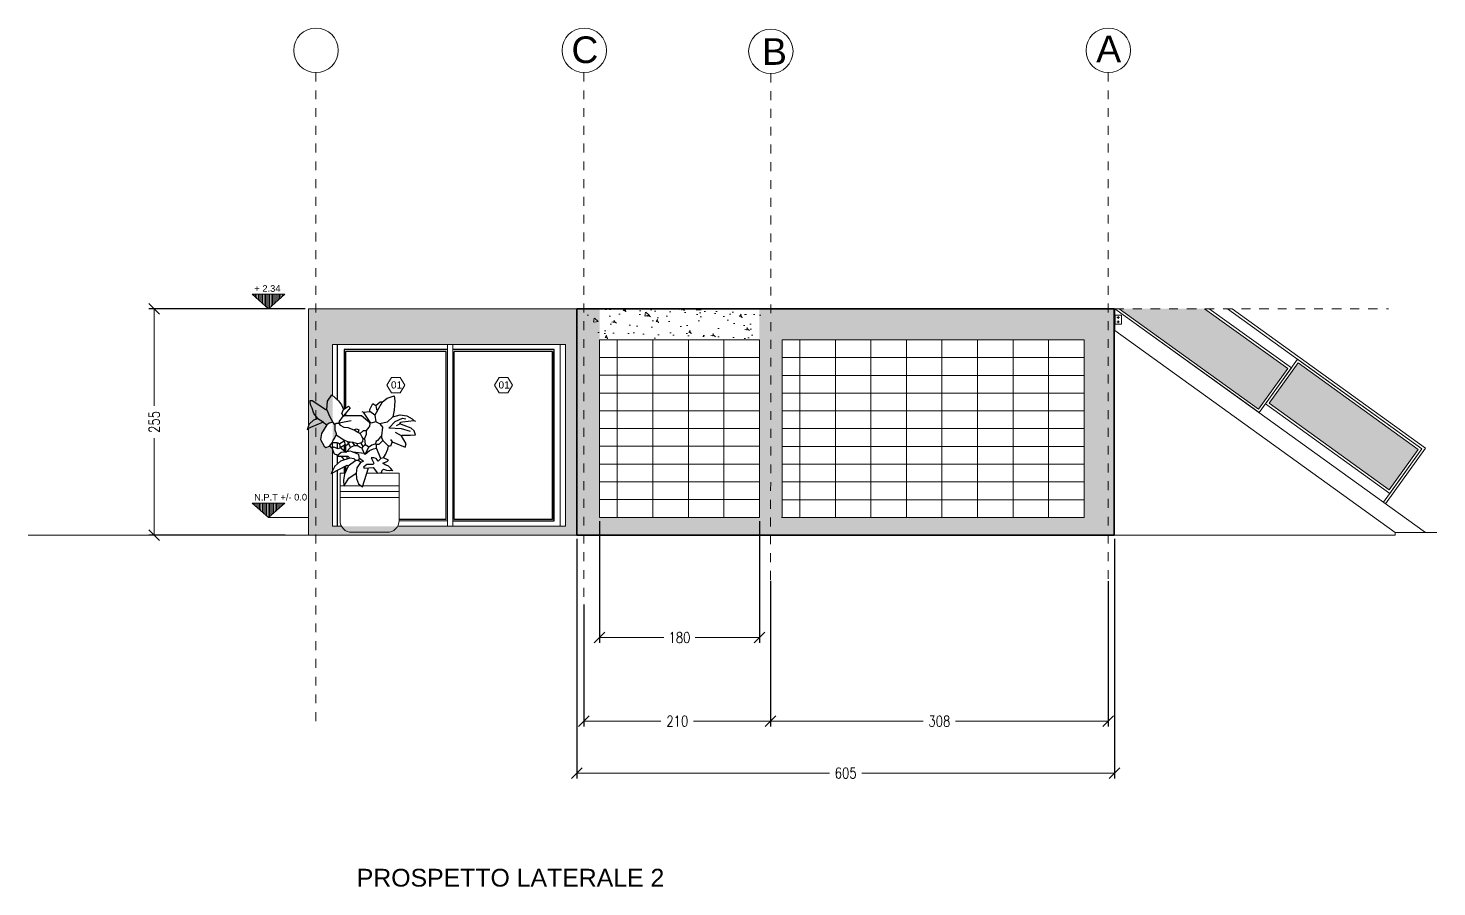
# Model space of a CAD drawing. Header units: inches. Extents: x -1721 to -585, y -6348 to -3019.
# Drawn here: x -743.04 to -727.18, y -3177.67 to -3168.01 of the extents above; entities that cross this region are included whole.
import ezdxf

# ---------------------------------------------------------------- set-up
doc = ezdxf.new("R2010")
doc.units = ezdxf.units.IN
doc.header["$MEASUREMENT"] = 0
for name, pattern in [('ACAD_ISO10W100', [18, 12, -3, 0, -3]), ('CENTER', [2, 1.25, -0.25, 0.25, -0.25]), ('HIDDEN', [0.375, 0.25, -0.125])]:
    doc.linetypes.add(name, pattern=pattern)
for name, color, linetype, lineweight in [('$1$A-GLAZ-FULL', 4, 'Continuous', 25), ('A-ANNO-SYMB', 3, 'Continuous', 18), ('A-ANNO-TEXT', 3, 'Continuous', 18), ('A-ELEV-MBE1', 7, 'Continuous', 13), ('A-ELEV-PATT', 8, 'Continuous', 13), ('A-FURN', 8, 'Continuous', 18), ('A-SECT-PATT', 8, 'Continuous', 18), ('A-WALL-FULL', 7, 'Continuous', 35), ('linee di sezione', 3, 'Continuous', 13), ('SIMBOLI FINESTRE', 3, 'Continuous', 13)]:
    doc.layers.add(name, color=color, linetype=linetype, lineweight=lineweight)
doc.layers.add('VEGETAZIONE', color=94, linetype='Continuous')
doc.styles.add('ARIAL', font='Arial.ttf')
doc.styles.add('E-ARIAL', font='Arial.ttf')
doc.styles.add('E-ROMANS', font='romans.shx', dxfattribs={"width": 0.8})
doc.styles.get("Standard").update_dxf_attribs({"font": 'Arial.ttf'})
doc.dimstyles.new('E-0100_TICK_12', dxfattribs={"dimscale": 0.001, "dimtxt": 120, "dimasz": 40, "dimexe": 60, "dimexo": 40, "dimgap": 60, "dimtad": 0, "dimzin": 0, "dimdsep": 46, "dimtxsty": 'E-ROMANS', "dimblk": 'OBLIQUE', "dimblk1": 'OBLIQUE', "dimblk2": 'OBLIQUE', "dimcen": 60, "dimclrd": 256, "dimclre": 256, "dimclrt": 256, "dimadec": 0, "dimazin": 0, "dimtfac": 1, "dimtmove": 1, "dimatfit": 3, "dimldrblk": 'OPEN90', "dimfxl": 1, "dimtfill": 1, "dimtolj": 1, "dimtzin": 0, "dimlwd": -1, "dimarcsym": 0})

# ---------------------------------------------------------------- blocks, each defined once
blk = doc.blocks.new('_Oblique')
at = {"color": 0, "linetype": 'ByBlock', "lineweight": -2}
blk.add_line((-0.5, -0.5), (0.5, 0.5), dxfattribs=at)
blk = doc.blocks.new('*D40')
at = {"layer": 'DEFPOINTS', "color": 0, "transparency": 16777216}
for p in [(145.798, 238.299), (147.598, 238.299), (147.598, 236.947)]:
    blk.add_point(p, dxfattribs=at)
at = {"layer": 'linee di sezione', "lineweight": -2, "transparency": 16777216}
for p, q in [((145.798, 238.259), (145.798, 236.887)), ((147.598, 238.259), (147.598, 236.887))]:
    blk.add_line(p, q, dxfattribs=at)
at = {"layer": 'linee di sezione', "transparency": 16777216}
for p, q in [((145.798, 236.947), (146.522, 236.947)), ((147.598, 236.947), (146.875, 236.947))]:
    blk.add_line(p, q, dxfattribs=at)
at = {"layer": 'linee di sezione', "transparency": 16777216, "xscale": 0.12, "yscale": 0.12, "zscale": 0.12, "rotation": 180}
blk.add_blockref('_Oblique', (145.798, 236.947), dxfattribs=at)
at = {"layer": 'linee di sezione', "transparency": 16777216, "xscale": 0.12, "yscale": 0.12, "zscale": 0.12}
blk.add_blockref('_Oblique', (147.598, 236.947), dxfattribs=at)
at = {"layer": 'linee di sezione', "lineweight": 13, "transparency": 16777216, "insert": (146.698, 236.947), "char_height": 0.12, "attachment_point": 5, "style": 'E-ROMANS', "bg_fill": 3, "box_fill_scale": 1.25, "bg_fill_color": 256, "bg_fill_true_color": 13158600, "bg_fill_transparency": 0}
blk.add_mtext('\\A1;180', dxfattribs=at)
blk = doc.blocks.new('_Open90')
at = {"color": 0, "linetype": 'ByBlock', "lineweight": -2}
for p, q in [((0, 0), (-1, 0)), ((-0.5, 0.5), (0, 0)), ((0, 0), (-0.5, -0.5))]:
    blk.add_line(p, q, dxfattribs=at)
blk = doc.blocks.new('*D41')
at = {"layer": 'DEFPOINTS', "color": 0, "transparency": 16777216}
for p in [(145.544, 238.099), (151.594, 238.099), (151.594, 235.422)]:
    blk.add_point(p, dxfattribs=at)
at = {"layer": 'linee di sezione', "lineweight": -2, "transparency": 16777216}
for p, q in [((145.544, 238.059), (145.544, 235.362)), ((151.594, 238.059), (151.594, 235.362))]:
    blk.add_line(p, q, dxfattribs=at)
at = {"layer": 'linee di sezione', "transparency": 16777216}
for p, q in [((145.544, 235.422), (148.388, 235.422)), ((151.594, 235.422), (148.75, 235.422))]:
    blk.add_line(p, q, dxfattribs=at)
at = {"layer": 'linee di sezione', "transparency": 16777216, "xscale": 0.12, "yscale": 0.12, "zscale": 0.12, "rotation": 180}
blk.add_blockref('_Oblique', (145.544, 235.422), dxfattribs=at)
at = {"layer": 'linee di sezione', "transparency": 16777216, "xscale": 0.12, "yscale": 0.12, "zscale": 0.12}
blk.add_blockref('_Oblique', (151.594, 235.422), dxfattribs=at)
at = {"layer": 'linee di sezione', "lineweight": 13, "transparency": 16777216, "insert": (148.569, 235.422), "char_height": 0.12, "attachment_point": 5, "style": 'E-ROMANS', "bg_fill": 3, "box_fill_scale": 1.25, "bg_fill_color": 256, "bg_fill_true_color": 13158600, "bg_fill_transparency": 0}
blk.add_mtext('\\A1;605', dxfattribs=at)
blk = doc.blocks.new('*D42')
at = {"layer": 'DEFPOINTS', "color": 0, "transparency": 16777216}
for p in [(147.723, 237.624), (145.622, 237.359), (147.723, 236.007)]:
    blk.add_point(p, dxfattribs=at)
at = {"layer": 'linee di sezione', "lineweight": -2, "transparency": 16777216}
for p, q in [((147.723, 237.584), (147.723, 235.947)), ((145.622, 237.319), (145.622, 235.947))]:
    blk.add_line(p, q, dxfattribs=at)
at = {"layer": 'linee di sezione', "transparency": 16777216}
for p, q in [((145.622, 236.007), (146.489, 236.007)), ((147.723, 236.007), (146.856, 236.007))]:
    blk.add_line(p, q, dxfattribs=at)
at = {"layer": 'linee di sezione', "transparency": 16777216, "xscale": 0.12, "yscale": 0.12, "zscale": 0.12, "rotation": 180}
blk.add_blockref('_Oblique', (145.622, 236.007), dxfattribs=at)
at = {"layer": 'linee di sezione', "transparency": 16777216, "xscale": 0.12, "yscale": 0.12, "zscale": 0.12}
blk.add_blockref('_Oblique', (147.723, 236.007), dxfattribs=at)
at = {"layer": 'linee di sezione', "lineweight": 13, "transparency": 16777216, "insert": (146.673, 236.007), "char_height": 0.12, "attachment_point": 5, "style": 'E-ROMANS', "bg_fill": 3, "box_fill_scale": 1.25, "bg_fill_color": 256, "bg_fill_true_color": 13158600, "bg_fill_transparency": 0}
blk.add_mtext('\\A1;210', dxfattribs=at)
blk = doc.blocks.new('*D43')
at = {"layer": 'DEFPOINTS', "color": 0, "transparency": 16777216}
for p in [(151.523, 237.623), (147.724, 237.358), (151.523, 236.006)]:
    blk.add_point(p, dxfattribs=at)
at = {"layer": 'linee di sezione', "lineweight": -2, "transparency": 16777216}
for p, q in [((151.523, 237.583), (151.523, 235.946)), ((147.724, 237.318), (147.724, 235.946))]:
    blk.add_line(p, q, dxfattribs=at)
at = {"layer": 'linee di sezione', "transparency": 16777216}
for p, q in [((147.724, 236.006), (149.44, 236.006)), ((151.523, 236.006), (149.807, 236.006))]:
    blk.add_line(p, q, dxfattribs=at)
at = {"layer": 'linee di sezione', "transparency": 16777216, "xscale": 0.12, "yscale": 0.12, "zscale": 0.12, "rotation": 180}
blk.add_blockref('_Oblique', (147.724, 236.006), dxfattribs=at)
at = {"layer": 'linee di sezione', "transparency": 16777216, "xscale": 0.12, "yscale": 0.12, "zscale": 0.12}
blk.add_blockref('_Oblique', (151.523, 236.006), dxfattribs=at)
at = {"layer": 'linee di sezione', "lineweight": 13, "transparency": 16777216, "insert": (149.624, 236.006), "char_height": 0.12, "attachment_point": 5, "style": 'E-ROMANS', "bg_fill": 3, "box_fill_scale": 1.25, "bg_fill_color": 256, "bg_fill_true_color": 13158600, "bg_fill_transparency": 0}
blk.add_mtext('\\A1;308', dxfattribs=at)
blk = doc.blocks.new('*D47')
at = {"layer": 'DEFPOINTS', "color": 0, "transparency": 16777216}
for p in [(142.524, 240.649), (140.786, 238.099), (142.3, 238.099)]:
    blk.add_point(p, dxfattribs=at)
at = {"layer": 'linee di sezione', "lineweight": -2, "transparency": 16777216}
for p, q in [((142.484, 240.649), (140.726, 240.649)), ((142.26, 238.099), (140.726, 238.099))]:
    blk.add_line(p, q, dxfattribs=at)
at = {"layer": 'linee di sezione', "transparency": 16777216}
for p, q in [((140.786, 240.649), (140.786, 239.557)), ((140.786, 238.099), (140.786, 239.191))]:
    blk.add_line(p, q, dxfattribs=at)
at = {"layer": 'linee di sezione', "transparency": 16777216, "xscale": 0.12, "yscale": 0.12, "zscale": 0.12}
for p, rotation in [((140.786, 240.649), 90), ((140.786, 238.099), 270)]:
    blk.add_blockref('_Oblique', p, dxfattribs=dict(at, rotation=rotation))
at = {"layer": 'linee di sezione', "lineweight": 13, "transparency": 16777216, "insert": (140.786, 239.374), "char_height": 0.12, "attachment_point": 5, "rotation": 90, "style": 'E-ROMANS', "bg_fill": 3, "box_fill_scale": 1.25, "bg_fill_color": 256, "bg_fill_true_color": 13158600, "bg_fill_transparency": 0}
blk.add_mtext('\\A1;255', dxfattribs=at)
blk = doc.blocks.new('A$C3BE41971')
at = {"layer": 'A-ELEV-PATT'}
h = blk.add_hatch(dxfattribs=at)
h.set_pattern_fill('AR-CONC', color=256, scale=0.002, angle=360, style=0)
h.set_pattern_definition([(50, (5.2865, -47.7095), (0.3643693, -0.0318782), [0.0381, -0.4191]), (355, (5.2865, -47.7095), (-0.0704857, 0.3821133), [0.03048, -0.33528]), (100.451, (5.31687, -47.71215), (0.293885, 0.3502334), [0.03238, -0.35618]), (46.1842, (5.2865, -47.6079), (0.542158, -0.0840847), [0.05715, -0.62865]), (96.6356, (5.3317, -47.6149), (0.4748085, 0.494851), [0.04857, -0.53427]), (351.184, (5.2865, -47.6079), (0.474809, 0.49485), [0.04572, -0.50292]), (21, (5.3373, -47.6333), (0.3032298, -0.204531), [0.0381, -0.4191]), (326, (5.3373, -47.6333), (0.123604, 0.368376), [0.03048, -0.33528]), (71.4514, (5.36258, -47.65034), (0.426833, 0.1638457), [0.03238, -0.35618]), (37.5, (5.28651, -47.70949), (0.0061772, 0.16911008), [0, -0.331216, 0, -0.34036, 0, -0.33655]), (7.5, (5.28651, -47.7095), (0.1336393, 0.20036115), [0, -0.194056, 0, -0.323596, 0, -0.12827]), (327.5, (5.17323, -47.70949), (0.2711812, -0.0114575), [0, -0.127, 0, -0.39624, 0, -0.52578]), (317.5, (5.12243, -47.7095), (0.2962584, 0.050853), [0, -0.1651, 0, -0.263144, 0, -0.37338])])
h.paths.add_polyline_path([(23.514, 4.162), (20.891, 4.162), (20.891, 6.209), (23.514, 6.209)], flags=16)
h.paths.add_polyline_path([(25.952, 4.261), (25.952, 6.261), (29.352, 6.261), (29.352, 4.261)], flags=16)
h.paths.add_polyline_path([(20.912, 5.15), (20.9, 5.132), (20.888, 5.102), (20.858, 5.065), (20.815, 5.047), (20.797, 5.065), (20.754, 5.138), (20.766, 5.205), (20.827, 5.302), (20.852, 5.324), (20.894, 5.333), (20.918, 5.308), (20.918, 5.247), (20.931, 5.205), (20.931, 5.193)], flags=16)
h.paths.add_polyline_path([(25.697, 6.611), (25.697, 4.262), (23.897, 4.262), (23.897, 6.611), (26.672, 6.611), (20.622, 6.611), (20.622, 5.131), (20.622, 4.062), (29.692, 4.062), (29.692, 6.611), (28.972, 6.611)])
h = blk.add_hatch(dxfattribs=at)
h.set_pattern_fill('AR-CONC', color=256, scale=0.002, angle=270, style=0)
h.set_pattern_definition([(320, (-28.088, 30.89786), (-0.0318782, -0.3643693), [0.0381, -0.4191]), (265, (-28.088, 30.89786), (0.3821133, 0.0704857), [0.03048, -0.33528]), (10.451, (-28.09065, 30.8675), (0.3502334, -0.293885), [0.03238, -0.35618]), (316.1842, (-27.9864, 30.89786), (-0.0840847, -0.542158), [0.05715, -0.62865]), (6.6356, (-27.9934, 30.8527), (0.494851, -0.4748085), [0.04857, -0.53427]), (261.184, (-27.9864, 30.89786), (0.49485, -0.474809), [0.04572, -0.50292]), (291, (-28.0118, 30.84706), (-0.204531, -0.3032298), [0.0381, -0.4191]), (236, (-28.0118, 30.84706), (0.368376, -0.123604), [0.03048, -0.33528]), (341.4514, (-28.02884, 30.8218), (0.1638457, -0.426833), [0.03238, -0.35618]), (307.5, (-28.088, 30.89786), (0.16911008, -0.0061772), [0, -0.331216, 0, -0.34036, 0, -0.33655]), (277.5, (-28.088, 30.89786), (0.20036115, -0.1336393), [0, -0.194056, 0, -0.323596, 0, -0.12827]), (237.5, (-28.088, 31.01115), (-0.0114575, -0.2711812), [0, -0.127, 0, -0.39624, 0, -0.52578]), (227.5, (-28.088, 31.06195), (0.050853, -0.2962584), [0, -0.1651, 0, -0.263144, 0, -0.37338])])
h.paths.add_polyline_path([(23.722, 6.611), (23.897, 6.262), (25.697, 6.262), (25.822, 6.578), (25.822, 6.611)])
at = {"layer": 'A-FURN'}
h = blk.add_hatch(dxfattribs=at)
h.set_pattern_fill('DOTS', color=256, scale=0.4, angle=362.9169, style=0)
h.set_pattern_definition([(2.916943, (-39.653126, 25.834555), (0.011211598, 0.025603712), [0, -0.025])])
h.paths.add_polyline_path([(31.436, 5.546), (32.786, 4.574), (33.113, 5.028), (31.763, 6)])
h.paths.add_polyline_path([(29.748, 6.611), (30.707, 6.611), (31.644, 5.937), (31.317, 5.482)])
at = {"layer": 'A-SECT-PATT'}
h = blk.add_hatch(dxfattribs=at)
h.set_pattern_fill('ANSI31', color=256, scale=0.005, angle=225, style=0)
h.set_pattern_definition([(270, (175.34655, -125.054663), (0.015875, -3e-17), [])])
h.paths.add_polyline_path([(19.988, 6.773), (20.172, 6.61), (20.356, 6.773)])
h = blk.add_hatch(dxfattribs=at)
h.set_pattern_fill('ANSI31', color=256, scale=0.005, angle=225, style=0)
h.set_pattern_definition([(270, (175.34371, -127.403994), (0.015875, -3e-17), [])])
h.paths.add_polyline_path([(19.985, 4.423), (20.169, 4.261), (20.353, 4.423)])
at = {"layer": '$1$A-GLAZ-FULL', "color": 7}
for p, q in [((20.949, 5.581), (20.949, 6.209)), ((20.949, 5.037), (20.949, 5.099)), ((20.949, 4.96), (20.949, 4.963)), ((20.949, 4.864), (20.949, 4.952)), ((20.949, 4.162), (20.949, 4.793))]:
    blk.add_line(p, q, dxfattribs=at)
at = {"layer": '$1$A-GLAZ-FULL', "color": 0}
for p, q in [((21.021, 6.15), (21.021, 5.482)), ((22.17, 6.131), (21.037, 6.131)), ((21.037, 6.131), (21.037, 5.493)), ((22.17, 4.24), (22.17, 6.131)), ((23.369, 6.131), (22.262, 6.131)), ((22.262, 4.24), (22.262, 6.131)), ((23.369, 6.131), (23.369, 4.24)), ((23.369, 4.24), (23.369, 6.131)), ((23.386, 4.222), (23.386, 6.15)), ((21.037, 5.433), (21.037, 5.405)), ((21.021, 5.131), (21.021, 5.119)), ((21.021, 5.069), (21.021, 5.009)), ((21.037, 5.074), (21.037, 4.995)), ((21.021, 4.915), (21.021, 4.907)), ((21.021, 4.83), (21.021, 4.759)), ((21.037, 4.839), (21.037, 4.771)), ((21.64, 4.226), (22.187, 4.222)), ((22.245, 4.222), (23.386, 4.222))]:
    blk.add_line(p, q, dxfattribs=at)
at = {"layer": '$1$A-GLAZ-FULL', "color": 0, "linetype": 'HIDDEN', "ltscale": 100}
for p, q in [((22.187, 6.15), (21.021, 6.15)), ((23.386, 6.15), (22.245, 6.15)), ((22.17, 4.24), (21.64, 4.24)), ((23.369, 4.24), (22.262, 4.24))]:
    blk.add_line(p, q, dxfattribs=at)
at = {"layer": 'A-ANNO-SYMB', "ltscale": 0.003}
blk.add_line((25.697, 3.962), (25.697, 3.737), dxfattribs=at)
at = {"layer": 'A-ANNO-SYMB', "linetype": 'CENTER', "ltscale": 0.04}
for points in [[(20.702, 9.269), (20.702, 1.91)], [(23.722, 9.269), (23.722, 1.91)], [(25.826, 9.259), (25.822, 1.91)], [(29.622, 9.269), (29.622, 1.91)]]:
    blk.add_lwpolyline(points, dxfattribs=at)
at = {"layer": 'A-ANNO-SYMB'}
for points in [[(20.172, 6.611), (19.988, 6.773), (20.356, 6.773)], [(20.169, 4.261), (19.985, 4.423), (20.353, 4.423)]]:
    blk.add_lwpolyline(points, close=True, dxfattribs=at)
blk.add_lwpolyline([(20.622, 4.261), (20.622, 4.261), (20.169, 4.261), (20.169, 4.261)], dxfattribs=at)
for centre in [(20.705, 9.519), (23.725, 9.519), (25.825, 9.509), (29.625, 9.519)]:
    blk.add_circle(centre, 0.25, dxfattribs=at)
at = {"layer": 'A-ELEV-MBE1', "color": 7}
for p, q in [((22.187, 6.209), (20.891, 6.209)), ((20.891, 6.209), (20.891, 5.636)), ((22.187, 4.162), (22.187, 6.209)), ((22.245, 4.162), (22.245, 6.209)), ((23.514, 6.209), (22.245, 6.209)), ((23.455, 4.162), (23.455, 6.209)), ((23.514, 6.209), (23.514, 4.162)), ((20.891, 5.102), (20.891, 5.043)), ((20.891, 5.033), (20.891, 4.162))]:
    blk.add_line(p, q, dxfattribs=at)
at = {"layer": 'A-ELEV-MBE1'}
for p, q in [((22.187, 6.209), (22.245, 6.209)), ((27.352, 6.261), (26.552, 6.261, 0)), ((20.622, 5.264), (20.622, 4.062)), ((20.891, 4.162), (20.993, 4.162)), ((21.623, 4.162), (23.514, 4.162)), ((25.947, 4.262), (29.352, 4.261)), ((20.622, 4.062), (17.465, 4.062)), ((32.855, 4.062), (29.692, 4.062)), ((32.855, 4.091), (33.322, 4.091)), ((32.855, 4.091), (32.855, 4.062))]:
    blk.add_line(p, q, dxfattribs=at)
at = {"layer": 'A-ELEV-MBE1', "color": 7, "true_color": 0xffffff}
blk.add_line((27.352, 6.261), (27.352, 5.132), dxfattribs=at)
at = {"layer": 'A-ELEV-MBE1'}
for points in [[(23.897, 6.262), (24.097, 6.262), (24.097, 6.062), (23.897, 6.062)], [(24.097, 6.262), (24.497, 6.262), (24.497, 6.062), (24.097, 6.062)], [(24.497, 6.262), (24.897, 6.262), (24.897, 6.062), (24.497, 6.062)], [(24.897, 6.262), (25.297, 6.262), (25.297, 6.062), (24.897, 6.062)], [(25.297, 6.262), (25.697, 6.262), (25.697, 6.062), (25.297, 6.062)], [(25.952, 6.261), (26.152, 6.261), (26.152, 6.061), (25.952, 6.061)], [(26.152, 6.261), (26.552, 6.261), (26.552, 6.061), (26.152, 6.061)], [(26.552, 6.261), (26.952, 6.261), (26.952, 6.061), (26.552, 6.061)], [(26.952, 6.261), (27.352, 6.261), (27.352, 6.061), (26.952, 6.061)], [(27.352, 6.261), (27.752, 6.261), (27.752, 6.061), (27.352, 6.061)], [(27.752, 6.261), (28.152, 6.261), (28.152, 6.061), (27.752, 6.061)], [(28.152, 6.261), (28.552, 6.261), (28.552, 6.061), (28.152, 6.061)], [(28.552, 6.261), (28.952, 6.261), (28.952, 6.061), (28.552, 6.061)], [(28.952, 6.261), (29.352, 6.261), (29.352, 6.061), (28.952, 6.061)], [(23.897, 6.062), (24.097, 6.062), (24.097, 5.862), (23.897, 5.862)], [(24.097, 6.062), (24.497, 6.062), (24.497, 5.862), (24.097, 5.862)], [(24.497, 6.062), (24.897, 6.062), (24.897, 5.862), (24.497, 5.862)], [(24.897, 6.062), (25.297, 6.062), (25.297, 5.862), (24.897, 5.862)], [(25.297, 6.062), (25.697, 6.062), (25.697, 5.862), (25.297, 5.862)], [(25.952, 6.061), (26.152, 6.061), (26.152, 5.861), (25.952, 5.861)], [(26.152, 6.061), (26.552, 6.061), (26.552, 5.861), (26.152, 5.861)], [(26.552, 6.061), (26.952, 6.061), (26.952, 5.861), (26.552, 5.861)], [(26.952, 6.061), (27.352, 6.061), (27.352, 5.861), (26.952, 5.861)], [(27.352, 6.061), (27.752, 6.061), (27.752, 5.861), (27.352, 5.861)], [(27.752, 6.061), (28.152, 6.061), (28.152, 5.861), (27.752, 5.861)], [(28.152, 6.061), (28.552, 6.061), (28.552, 5.861), (28.152, 5.861)], [(28.552, 6.061), (28.952, 6.061), (28.952, 5.861), (28.552, 5.861)], [(28.952, 6.061), (29.352, 6.061), (29.352, 5.861), (28.952, 5.861)], [(23.897, 5.862), (24.097, 5.862), (24.097, 5.662), (23.897, 5.662)], [(24.097, 5.862), (24.497, 5.862), (24.497, 5.662), (24.097, 5.662)], [(24.497, 5.862), (24.897, 5.862), (24.897, 5.662), (24.497, 5.662)], [(24.897, 5.862), (25.297, 5.862), (25.297, 5.662), (24.897, 5.662)], [(25.297, 5.862), (25.697, 5.862), (25.697, 5.662), (25.297, 5.662)], [(25.952, 5.861), (26.152, 5.861), (26.152, 5.661), (25.952, 5.661)], [(26.152, 5.861), (26.552, 5.861), (26.552, 5.661), (26.152, 5.661)], [(26.552, 5.861), (26.952, 5.861), (26.952, 5.661), (26.552, 5.661)], [(26.952, 5.861), (27.352, 5.861), (27.352, 5.661), (26.952, 5.661)], [(27.352, 5.861), (27.752, 5.861), (27.752, 5.661), (27.352, 5.661)], [(27.752, 5.861), (28.152, 5.861), (28.152, 5.661), (27.752, 5.661)], [(28.152, 5.861), (28.552, 5.861), (28.552, 5.661), (28.152, 5.661)], [(28.552, 5.861), (28.952, 5.861), (28.952, 5.661), (28.552, 5.661)], [(28.952, 5.861), (29.352, 5.861), (29.352, 5.661), (28.952, 5.661)], [(23.897, 5.662), (24.097, 5.662), (24.097, 5.462), (23.897, 5.462)], [(24.097, 5.662), (24.497, 5.662), (24.497, 5.462), (24.097, 5.462)], [(24.497, 5.662), (24.897, 5.662), (24.897, 5.462), (24.497, 5.462)], [(24.897, 5.662), (25.297, 5.662), (25.297, 5.462), (24.897, 5.462)], [(25.297, 5.662), (25.697, 5.662), (25.697, 5.462), (25.297, 5.462)], [(25.952, 5.661), (26.152, 5.661), (26.152, 5.461), (25.952, 5.461)], [(26.152, 5.661), (26.552, 5.661), (26.552, 5.461), (26.152, 5.461)], [(26.552, 5.661), (26.952, 5.661), (26.952, 5.461), (26.552, 5.461)], [(26.952, 5.661), (27.352, 5.661), (27.352, 5.461), (26.952, 5.461)], [(27.352, 5.661), (27.752, 5.661), (27.752, 5.461), (27.352, 5.461)], [(27.752, 5.661), (28.152, 5.661), (28.152, 5.461), (27.752, 5.461)], [(28.152, 5.661), (28.552, 5.661), (28.552, 5.461), (28.152, 5.461)], [(28.552, 5.661), (28.952, 5.661), (28.952, 5.461), (28.552, 5.461)], [(28.952, 5.661), (29.352, 5.661), (29.352, 5.461), (28.952, 5.461)], [(23.897, 5.462), (24.097, 5.462), (24.097, 5.262), (23.897, 5.262)], [(24.097, 5.462), (24.497, 5.462), (24.497, 5.262), (24.097, 5.262)], [(24.497, 5.462), (24.897, 5.462), (24.897, 5.262), (24.497, 5.262)], [(24.897, 5.462), (25.297, 5.462), (25.297, 5.262), (24.897, 5.262)], [(25.297, 5.462), (25.697, 5.462), (25.697, 5.262), (25.297, 5.262)], [(25.952, 5.461), (26.152, 5.461), (26.152, 5.261), (25.952, 5.261)], [(26.152, 5.461), (26.552, 5.461), (26.552, 5.261), (26.152, 5.261)], [(26.552, 5.461), (26.952, 5.461), (26.952, 5.261), (26.552, 5.261)], [(26.952, 5.461), (27.352, 5.461), (27.352, 5.261), (26.952, 5.261)], [(27.352, 5.461), (27.752, 5.461), (27.752, 5.261), (27.352, 5.261)], [(27.752, 5.461), (28.152, 5.461), (28.152, 5.261), (27.752, 5.261)], [(28.152, 5.461), (28.552, 5.461), (28.552, 5.261), (28.152, 5.261)], [(28.552, 5.461), (28.952, 5.461), (28.952, 5.261), (28.552, 5.261)], [(28.952, 5.461), (29.352, 5.461), (29.352, 5.261), (28.952, 5.261)], [(23.897, 5.262), (24.097, 5.262), (24.097, 5.062), (23.897, 5.062)], [(24.097, 5.262), (24.497, 5.262), (24.497, 5.062), (24.097, 5.062)], [(24.497, 5.262), (24.897, 5.262), (24.897, 5.062), (24.497, 5.062)], [(24.897, 5.262), (25.297, 5.262), (25.297, 5.062), (24.897, 5.062)], [(25.297, 5.262), (25.697, 5.262), (25.697, 5.062), (25.297, 5.062)], [(25.952, 5.261), (26.152, 5.261), (26.152, 5.061), (25.952, 5.061)], [(26.152, 5.261), (26.552, 5.261), (26.552, 5.061), (26.152, 5.061)], [(26.552, 5.261), (26.952, 5.261), (26.952, 5.061), (26.552, 5.061)], [(26.952, 5.261), (27.352, 5.261), (27.352, 5.061), (26.952, 5.061)], [(27.352, 5.261), (27.752, 5.261), (27.752, 5.061), (27.352, 5.061)], [(27.752, 5.261), (28.152, 5.261), (28.152, 5.061), (27.752, 5.061)], [(28.152, 5.261), (28.552, 5.261), (28.552, 5.061), (28.152, 5.061)], [(28.552, 5.261), (28.952, 5.261), (28.952, 5.061), (28.552, 5.061)], [(28.952, 5.261), (29.352, 5.261), (29.352, 5.061), (28.952, 5.061)], [(23.897, 5.062), (24.097, 5.062), (24.097, 4.862), (23.897, 4.862)], [(24.097, 5.062), (24.497, 5.062), (24.497, 4.862), (24.097, 4.862)], [(24.497, 5.062), (24.897, 5.062), (24.897, 4.862), (24.497, 4.862)], [(24.897, 5.062), (25.297, 5.062), (25.297, 4.862), (24.897, 4.862)], [(25.297, 5.062), (25.697, 5.062), (25.697, 4.862), (25.297, 4.862)], [(25.952, 5.061), (26.152, 5.061), (26.152, 4.861), (25.952, 4.861)], [(26.152, 5.061), (26.552, 5.061), (26.552, 4.861), (26.152, 4.861)], [(26.552, 5.061), (26.952, 5.061), (26.952, 4.861), (26.552, 4.861)], [(26.952, 5.061), (27.352, 5.061), (27.352, 4.861), (26.952, 4.861)], [(27.352, 5.061), (27.752, 5.061), (27.752, 4.861), (27.352, 4.861)], [(27.752, 5.061), (28.152, 5.061), (28.152, 4.861), (27.752, 4.861)], [(28.152, 5.061), (28.552, 5.061), (28.552, 4.861), (28.152, 4.861)], [(28.552, 5.061), (28.952, 5.061), (28.952, 4.861), (28.552, 4.861)], [(28.952, 5.061), (29.352, 5.061), (29.352, 4.861), (28.952, 4.861)], [(23.897, 4.862), (24.097, 4.862), (24.097, 4.662), (23.897, 4.662)], [(24.097, 4.862), (24.497, 4.862), (24.497, 4.662), (24.097, 4.662)], [(24.497, 4.862), (24.897, 4.862), (24.897, 4.662), (24.497, 4.662)], [(24.897, 4.862), (25.297, 4.862), (25.297, 4.662), (24.897, 4.662)], [(25.297, 4.862), (25.697, 4.862), (25.697, 4.662), (25.297, 4.662)], [(25.952, 4.861), (26.152, 4.861), (26.152, 4.661), (25.952, 4.661)], [(26.152, 4.861), (26.552, 4.861), (26.552, 4.661), (26.152, 4.661)], [(26.552, 4.861), (26.952, 4.861), (26.952, 4.661), (26.552, 4.661)], [(26.952, 4.861), (27.352, 4.861), (27.352, 4.661), (26.952, 4.661)], [(27.352, 4.861), (27.752, 4.861), (27.752, 4.661), (27.352, 4.661)], [(27.752, 4.861), (28.152, 4.861), (28.152, 4.661), (27.752, 4.661)], [(28.152, 4.861), (28.552, 4.861), (28.552, 4.661), (28.152, 4.661)], [(28.552, 4.861), (28.952, 4.861), (28.952, 4.661), (28.552, 4.661)], [(28.952, 4.861), (29.352, 4.861), (29.352, 4.661), (28.952, 4.661)], [(23.897, 4.662), (24.097, 4.662), (24.097, 4.462), (23.897, 4.462)], [(24.097, 4.662), (24.497, 4.662), (24.497, 4.462), (24.097, 4.462)], [(24.497, 4.662), (24.897, 4.662), (24.897, 4.462), (24.497, 4.462)], [(24.897, 4.662), (25.297, 4.662), (25.297, 4.462), (24.897, 4.462)], [(25.297, 4.662), (25.697, 4.662), (25.697, 4.462), (25.297, 4.462)], [(25.952, 4.661), (26.152, 4.661), (26.152, 4.461), (25.952, 4.461)], [(26.152, 4.661), (26.552, 4.661), (26.552, 4.461), (26.152, 4.461)], [(26.552, 4.661), (26.952, 4.661), (26.952, 4.461), (26.552, 4.461)], [(26.952, 4.661), (27.352, 4.661), (27.352, 4.461), (26.952, 4.461)], [(27.352, 4.661), (27.752, 4.661), (27.752, 4.461), (27.352, 4.461)], [(27.752, 4.661), (28.152, 4.661), (28.152, 4.461), (27.752, 4.461)], [(28.152, 4.661), (28.552, 4.661), (28.552, 4.461), (28.152, 4.461)], [(28.552, 4.661), (28.952, 4.661), (28.952, 4.461), (28.552, 4.461)], [(28.952, 4.661), (29.352, 4.661), (29.352, 4.461), (28.952, 4.461)], [(23.897, 4.462), (24.097, 4.462), (24.097, 4.262), (23.897, 4.262)], [(24.097, 4.462), (24.497, 4.462), (24.497, 4.262), (24.097, 4.262)], [(24.497, 4.462), (24.897, 4.462), (24.897, 4.262), (24.497, 4.262)], [(24.897, 4.462), (25.297, 4.462), (25.297, 4.262), (24.897, 4.262)], [(25.297, 4.462), (25.697, 4.462), (25.697, 4.262), (25.297, 4.262)], [(25.952, 4.461), (26.152, 4.461), (26.152, 4.261), (25.952, 4.261)], [(26.152, 4.461), (26.552, 4.461), (26.552, 4.261), (26.152, 4.261)], [(26.552, 4.461), (26.952, 4.461), (26.952, 4.261), (26.552, 4.261)], [(26.952, 4.461), (27.352, 4.461), (27.352, 4.261), (26.952, 4.261)], [(27.352, 4.461), (27.752, 4.461), (27.752, 4.261), (27.352, 4.261)], [(27.752, 4.461), (28.152, 4.461), (28.152, 4.261), (27.752, 4.261)], [(28.552, 4.461), (28.952, 4.461), (28.952, 4.261), (28.552, 4.261)], [(28.952, 4.461), (29.352, 4.461), (29.352, 4.261), (28.952, 4.261)]]:
    blk.add_lwpolyline(points, close=True, dxfattribs=at)
at = {"layer": 'A-FURN', "linetype": 'ACAD_ISO10W100', "ltscale": 0.009}
blk.add_line((29.692, 6.611), (32.78, 6.611), dxfattribs=at)
at = {"layer": 'A-FURN'}
for p, q in [((29.697, 6.611), (33.197, 4.091)), ((29.697, 6.365), (29.697, 6.611)), ((29.772, 6.537), (29.697, 6.537)), ((29.702, 6.537), (29.702, 6.437)), ((29.752, 6.512), (29.722, 6.512)), ((29.737, 6.497), (29.737, 6.527)), ((29.772, 6.537), (29.772, 6.437)), ((30.966, 6.611), (33.155, 5.035)), ((31.017, 6.611), (33.197, 5.042)), ((29.697, 6.365), (29.692, 6.365)), ((29.772, 6.437), (29.697, 6.437)), ((29.697, 6.365), (32.855, 4.091)), ((29.752, 6.462), (29.722, 6.462)), ((29.737, 6.477), (29.737, 6.447)), ((33.155, 5.035), (32.722, 4.433)), ((33.197, 5.042), (32.746, 4.416))]:
    blk.add_line(p, q, dxfattribs=at)
at = {"layer": 'A-FURN', "ltscale": 0.05}
blk.add_line((21.64, 4.759), (21.276, 4.759), dxfattribs=at)
at = {"layer": 'A-FURN', "color": 252}
for p, q in [((20.976, 4.618), (21.018, 4.618)), ((21.02, 4.618), (21.211, 4.618)), ((21.231, 4.618), (21.64, 4.618)), ((20.976, 4.552), (21.64, 4.552)), ((20.976, 4.486), (21.64, 4.486))]:
    blk.add_line(p, q, dxfattribs=at)
at = {"layer": 'A-FURN'}
for points in [[(30.758, 6.611), (31.686, 5.944), (31.323, 5.441), (29.697, 6.611)], [(30.707, 6.611), (31.644, 5.937), (31.317, 5.482), (29.748, 6.611)]]:
    blk.add_lwpolyline(points, dxfattribs=at)
for points in [[(30.928, 6.611), (30.928, 6.611)], [(32.793, 4.532), (31.394, 5.539), (31.756, 6.042), (33.155, 5.035)], [(32.786, 4.574), (31.436, 5.546), (31.763, 6), (33.113, 5.028)]]:
    blk.add_lwpolyline(points, close=True, dxfattribs=at)
at = {"layer": 'A-FURN', "ltscale": 0.05}
for points in [[(21.031, 4.759), (20.976, 4.759), (20.976, 4.226, 0.414214), (21.108, 4.094), (21.508, 4.094)], [(21.108, 4.094), (21.508, 4.094, 0.414214), (21.64, 4.226), (21.64, 4.759), (21.63, 4.759)]]:
    blk.add_lwpolyline(points, format="xyb", dxfattribs=at)
at = {"layer": 'A-FURN'}
for centre in [(29.737, 6.512), (29.737, 6.462)]:
    blk.add_circle(centre, 0.005, dxfattribs=at)
at = {"layer": 'A-SECT-PATT'}
for p, q in [((20.622, 6.611), (20.622, 5.292)), ((20.622, 5.264), (20.622, 4.062))]:
    blk.add_line(p, q, dxfattribs=at)
for points in [[(20.622, 6.611), (23.642, 6.611), (23.642, 6.611)], [(20.622, 4.062), (23.647, 4.062), (23.647, 4.062)]]:
    blk.add_lwpolyline(points, dxfattribs=at)
at = {"layer": 'A-WALL-FULL', "extrusion": (-4.44089e-16, 5.03198e-31, -1)}
for p, q in [((29.692, 6.611), (23.642, 6.611)), ((29.692, 4.062), (23.642, 4.062))]:
    blk.add_line(p, q, dxfattribs=at)
at = {"layer": 'A-WALL-FULL'}
for p, q in [((23.642, 6.611), (23.642, 4.062)), ((29.692, 6.611), (29.692, 4.062))]:
    blk.add_line(p, q, dxfattribs=at)
at = {"layer": 'SIMBOLI FINESTRE'}
for points in [[(21.704, 5.749), (21.654, 5.836), (21.554, 5.836), (21.504, 5.749), (21.554, 5.663), (21.654, 5.663)], [(22.916, 5.749), (22.866, 5.836), (22.766, 5.836), (22.716, 5.749), (22.766, 5.663), (22.866, 5.663)]]:
    blk.add_lwpolyline(points, close=True, dxfattribs=at)
at = {"layer": 'VEGETAZIONE'}
for p, q in [((21.016, 5.405), (21.022, 5.405)), ((21.219, 5.405), (21.022, 5.405)), ((21.313, 5.326), (21.219, 5.405)), ((21.368, 5.412), (21.38, 5.339)), ((20.785, 5.333), (20.827, 5.302)), ((20.967, 5.326), (21.101, 5.351)), ((21.301, 5.278), (21.271, 5.241)), ((21.271, 5.241), (21.271, 5.196)), ((21.307, 5.284), (21.301, 5.278)), ((21.313, 5.32), (21.307, 5.284)), ((21.313, 5.32), (21.313, 5.326)), ((21.022, 5.12), (20.973, 5.089)), ((21.204, 5.205), (21.216, 5.175)), ((21.216, 5.175), (21.234, 5.15)), ((21.234, 5.15), (21.253, 5.15)), ((21.271, 5.196), (21.253, 5.15)), ((21.253, 5.15), (21.259, 5.083)), ((21.666, 5.181), (21.599, 5.217)), ((21.05, 4.952), (21.057, 4.918)), ((21.235, 4.896), (21.195, 4.924)), ((21.295, 5.053), (21.259, 4.974))]:
    blk.add_line(p, q, dxfattribs=at)
for points in [[(20.608, 5.254), (20.608, 5.247), (20.629, 5.313), (20.682, 5.359), (20.724, 5.375), (20.681, 5.43), (20.663, 5.491), (20.646, 5.52), (20.64, 5.555), (20.639, 5.576), (20.663, 5.576), (20.815, 5.478), (20.827, 5.472), (20.858, 5.4), (20.894, 5.333), (20.852, 5.324), (20.827, 5.302), (20.766, 5.205), (20.754, 5.138), (20.797, 5.065), (20.815, 5.047), (20.858, 5.065)], [(20.827, 5.472), (20.836, 5.57), (20.883, 5.643), (20.958, 5.573), (20.992, 5.529), (21.016, 5.478)], [(21.222, 5.454), (21.24, 5.448), (21.313, 5.454), (21.313, 5.478), (21.344, 5.545), (21.38, 5.521), (21.429, 5.564), (21.453, 5.564)], [(21.398, 5.466), (21.452, 5.564), (21.505, 5.605), (21.584, 5.631), (21.592, 5.573), (21.586, 5.468), (21.569, 5.393), (21.508, 5.333), (21.423, 5.314), (21.38, 5.339), (21.324, 5.323), (21.24, 5.448)], [(21.01, 5.405), (20.961, 5.339), (20.967, 5.326), (20.961, 5.32), (20.931, 5.32), (20.918, 5.308), (20.894, 5.333)], [(21.38, 5.521), (21.386, 5.478), (21.398, 5.466), (21.368, 5.412), (21.313, 5.454)], [(21.569, 5.399), (21.569, 5.393), (21.654, 5.418), (21.729, 5.406), (21.787, 5.371), (21.806, 5.351)], [(20.724, 5.375), (20.785, 5.339), (20.785, 5.333), (20.645, 5.272), (20.612, 5.26)], [(20.918, 5.308), (20.918, 5.247), (20.931, 5.205), (20.931, 5.193)], [(20.961, 5.32), (20.978, 5.301), (21.02, 5.278), (21.064, 5.272), (21.131, 5.247)], [(21.18, 5.223), (21.168, 5.223), (21.131, 5.247), (21.161, 5.26), (21.186, 5.247), (21.18, 5.223), (21.204, 5.205), (21.24, 5.241), (21.271, 5.241)], [(21.423, 5.314), (21.453, 5.278), (21.441, 5.181), (21.441, 5.162), (21.459, 5.126), (21.429, 5.096), (21.411, 5.083), (21.386, 5.083), (21.374, 5.089), (21.386, 5.12)], [(21.77, 5.228), (21.666, 5.259), (21.525, 5.267), (21.598, 5.34), (21.68, 5.377), (21.718, 5.373)], [(21.544, 5.138), (21.563, 5.114), (21.708, 5.053), (21.721, 5.089), (21.666, 5.181), (21.672, 5.187), (21.769, 5.187), (21.824, 5.193), (21.812, 5.235), (21.775, 5.266), (21.696, 5.296), (21.648, 5.314)], [(21.611, 5.296), (21.648, 5.314), (21.66, 5.333), (21.678, 5.339), (21.806, 5.351), (21.824, 5.345)], [(21.034, 5.077), (20.985, 5.047), (20.955, 5.035), (20.906, 5.053), (20.888, 5.041), (20.858, 5.065), (20.888, 5.102)], [(21.095, 5.047), (21.04, 4.992), (20.985, 5.041), (20.985, 5.047), (20.979, 5.059), (20.973, 5.089), (20.943, 5.102), (20.888, 5.102), (20.9, 5.132), (20.912, 5.15), (20.931, 5.193), (21.028, 5.126)], [(21.064, 5.114), (21.089, 5.114), (21.113, 5.108), (21.137, 5.071), (21.168, 5.071)], [(21.137, 5.071), (21.095, 5.047), (21.076, 5.089), (21.076, 5.096), (21.089, 5.114)], [(21.234, 5.15), (21.228, 5.114), (21.21, 5.096), (21.174, 5.089), (21.113, 5.108)], [(21.21, 5.096), (21.234, 5.059), (21.222, 5.041), (21.204, 5.047), (21.168, 5.071), (21.174, 5.089)], [(21.234, 5.059), (21.259, 5.083), (21.295, 5.059), (21.295, 5.053), (21.332, 5.077), (21.374, 5.089)], [(21.441, 5.181), (21.423, 5.162), (21.423, 5.156), (21.398, 5.126), (21.386, 5.12), (21.386, 5.126)], [(21.569, 4.786), (21.563, 4.792), (21.548, 4.813), (21.52, 4.837), (21.495, 4.85), (21.484, 4.852), (21.459, 4.871), (21.488, 4.882), (21.509, 4.893), (21.52, 4.907), (21.465, 4.931), (21.435, 4.925), (21.386, 5.041), (21.386, 5.083)], [(21.563, 5.114), (21.544, 5.065), (21.52, 5.065), (21.459, 5.126)], [(20.952, 4.962), (20.912, 4.974), (20.888, 5.041)], [(20.94, 4.952), (21.062, 4.952), (21.087, 4.928), (20.982, 4.894), (20.915, 4.834)], [(21.033, 4.998), (20.987, 4.992), (20.94, 4.952)], [(21.027, 4.908), (20.999, 4.939), (20.979, 4.952)], [(21.239, 4.895), (21.208, 4.879), (21.184, 4.903), (21.154, 4.903), (21.135, 4.922), (21.087, 4.928)], [(21.247, 4.98), (21.125, 4.998), (21.115, 4.997)], [(21.222, 5.041), (21.247, 4.98), (21.259, 4.974), (21.308, 5.015), (21.352, 5.035), (21.386, 5.041)], [(21.435, 4.925), (21.405, 4.895), (21.383, 4.923), (21.355, 4.934), (21.326, 4.931), (21.356, 4.871), (21.35, 4.858), (21.277, 4.858), (21.24, 4.828), (21.247, 4.816)], [(21.465, 4.931), (21.489, 4.969), (21.515, 5.03), (21.52, 5.065)], [(20.917, 4.837), (20.876, 4.755), (21.056, 4.849), (21.068, 4.837)], [(21.154, 4.903), (21.068, 4.837), (21.027, 4.75), (21.013, 4.68), (21.018, 4.614), (21.076, 4.703), (21.156, 4.759)], [(21.207, 4.88), (21.166, 4.82), (21.156, 4.759), (21.16, 4.698), (21.183, 4.638), (21.227, 4.607), (21.295, 4.819)], [(21.247, 4.816), (21.35, 4.822), (21.398, 4.761), (21.447, 4.767), (21.447, 4.786), (21.465, 4.804), (21.499, 4.793), (21.534, 4.789), (21.563, 4.792)]]:
    blk.add_lwpolyline(points, dxfattribs=at)
for points in [[(21.07, 5.515), (21.089, 5.497), (21.016, 5.405), (21.01, 5.405), (20.997, 5.43), (21.016, 5.478)], [(21.034, 5.077), (21.04, 5.071), (21.076, 5.096), (21.064, 5.114), (21.028, 5.126), (21.022, 5.12), (21.028, 5.089)]]:
    blk.add_lwpolyline(points, close=True, dxfattribs=at)
blk.add_lwpolyline([(21.184, 4.903), (21.196, 4.922), (21.186, 4.968, 0.243445), (21.186, 4.968), (21.094, 5.006), (21.048, 5)], format="xyb", dxfattribs=at)
for centre, radius, start, end in [((21.184, 5.566), 0.000000239, 270.353, 310.156), ((21.219, 5.405), 0.00000076, 49.844, 89.647)]:
    blk.add_arc(centre, radius, start, end, dxfattribs=at)
at = {"layer": 'A-ANNO-TEXT', "style": 'E-ARIAL'}
for s, p in [('C', (23.581, 9.376)), ('A', (29.489, 9.386)), ('B', (25.727, 9.356))]:
    blk.add_text(s, height=0.3, rotation=360, dxfattribs=at).set_placement(p)
for s, p in [('+ 2.34', (20.011, 6.801)), ('N.P.T +/- 0.0', (20.008, 4.452))]:
    blk.add_text(s, height=0.075, dxfattribs=at).set_placement(p)
at = {"layer": 'A-ANNO-TEXT', "insert": (21.164, 0.306), "char_height": 0.2, "attachment_point": 1}
blk.add_mtext_dynamic_manual_height_columns('PROSPETTO LATERALE 2', width=3.93386, gutter_width=1, heights=[0.291], dxfattribs=at)
at = {"layer": 'SIMBOLI FINESTRE', "style": 'ARIAL'}
for p in [(21.549, 5.713), (22.76, 5.713)]:
    blk.add_text('01', height=0.0807, rotation=359.8326, dxfattribs=at).set_placement(p)
at = {"layer": 'linee di sezione', "lineweight": 13}
dim = blk.add_linear_dim(base=(18.884, 4.062), p1=(20.622, 6.611), p2=(20.398, 4.062), angle=90, text='255', dimstyle='E-0100_TICK_12', dxfattribs=at)
dim.commit()
dim.dimension.update_dxf_attribs({"geometry": '*D47', "text_midpoint": (18.884, 5.336), "insert": (-121.901, -234.038)})
dim = blk.add_linear_dim(base=(25.697, 2.91), p1=(23.897, 4.262), p2=(25.697, 4.262), text='180', dimstyle='E-0100_TICK_12', dxfattribs=at)
dim.commit()
dim.dimension.update_dxf_attribs({"geometry": '*D40', "text_midpoint": (24.797, 2.91), "insert": (-121.901, -234.038)})
dim = blk.add_linear_dim(base=(29.692, 1.384), p1=(23.642, 4.062), p2=(29.692, 4.062), text='605', dimstyle='E-0100_TICK_12', dxfattribs=at)
dim.commit()
dim.dimension.update_dxf_attribs({"geometry": '*D41', "text_midpoint": (26.667, 1.384), "insert": (-121.901, -234.038)})
dim = blk.add_linear_dim(base=(25.822, 1.97), p1=(23.721, 3.321), p2=(25.822, 3.587), text='210', dimstyle='E-0100_TICK_12', dxfattribs=at)
dim.commit()
dim.dimension.update_dxf_attribs({"geometry": '*D42', "text_midpoint": (24.771, 1.97), "insert": (-121.901, -234.038)})
dim = blk.add_linear_dim(base=(29.622, 1.969), p1=(25.822, 3.32), p2=(29.622, 3.586), text='308', dimstyle='E-0100_TICK_12', dxfattribs=at)
dim.commit()
dim.dimension.update_dxf_attribs({"geometry": '*D43', "text_midpoint": (27.722, 1.969), "insert": (-121.901, -234.038)})

msp = doc.modelspace()

# ---------------------------------------------------------------- block references
at = {"layer": 'VEGETAZIONE'}
msp.add_blockref('A$C3BE41971', (-760.507, -3177.775), dxfattribs=at)

doc.saveas('drawing.dxf')
